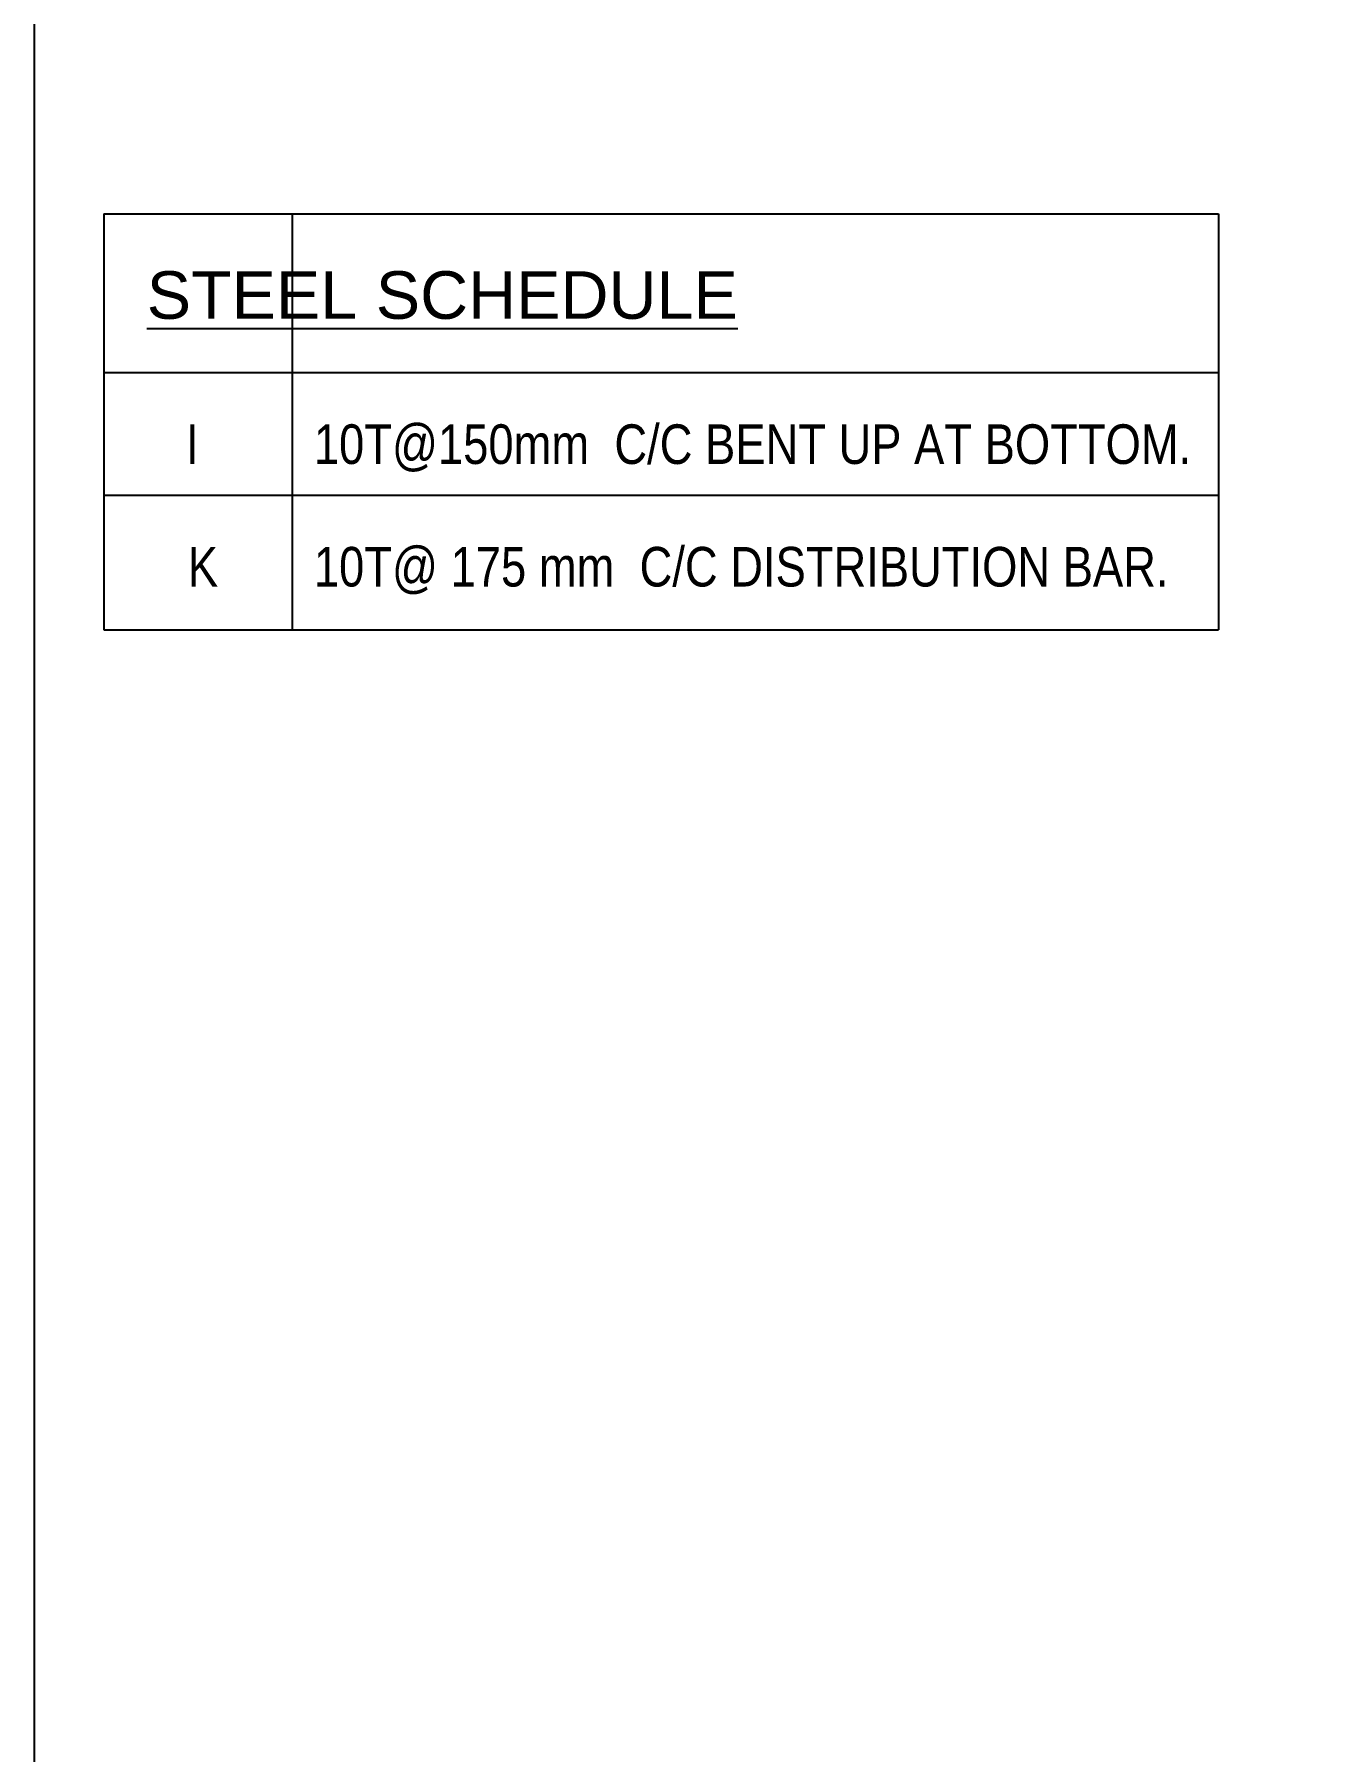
# Model space of a CAD drawing. Header units: millimetres. Extents: x 734227 to 886936, y 173033 to 234304.
# Drawn here: x 847823 to 858816, y 187703 to 202347 of the extents above; entities that cross this region are included whole.
import ezdxf

# ---------------------------------------------------------------- set-up
doc = ezdxf.new("R2010")
doc.units = ezdxf.units.MM
doc.header["$LTSCALE"] = 1250
doc.layers.add('S-TITTEXT', color=7, linetype='Continuous')
doc.layers.add('text', color=222, linetype='Continuous', lineweight=15)
doc.styles.add('meer', font='ARIALN.TTF')
doc.styles.get("Standard").update_dxf_attribs({"font": 'arial.ttf'})

msp = doc.modelspace()

# ---------------------------------------------------------------- linework, layer by layer
for p, q in [((848414.4, 200817.1), (857919.3, 200817.1)), ((848414.4, 200817.1), (848414.4, 197270)), ((850022.4, 200817.1), (850022.4, 197270)), ((857919.3, 200817.1), (857919.3, 197270)), ((848414.4, 199463.1), (857919.3, 199463.1)), ((848414.4, 199463.1), (857919.3, 199463.1)), ((848414.4, 198418.1), (857919.3, 198418.1)), ((848414.4, 197270), (857919.3, 197270))]:
    msp.add_line(p, q)
at = {"lineweight": -3}
msp.add_lwpolyline([(886936.2, 173060.3), (847822.9, 173060.3), (847822.9, 231752.1), (886936.2, 231752.1)], close=True, dxfattribs=at)

# ---------------------------------------------------------------- texts
at = {"layer": 'S-TITTEXT', "color": 1}
msp.add_text('%%USTEEL SCHEDULE', height=405.791, dxfattribs=at).set_placement((848780.9, 199920.8))
at = {"layer": 'text', "style": 'meer'}
for s, p in [('I', (849116.5, 198683.4)), ('10T@150mm  C/C BENT UP AT BOTTOM.', (850205.8, 198683.4)), ('K', (849131.5, 197638.4)), ('10T@ 175 mm  C/C DISTRIBUTION BAR.', (850205.8, 197638.4))]:
    msp.add_text(s, height=337.5, dxfattribs=at).set_placement(p)

doc.saveas('drawing.dxf')
